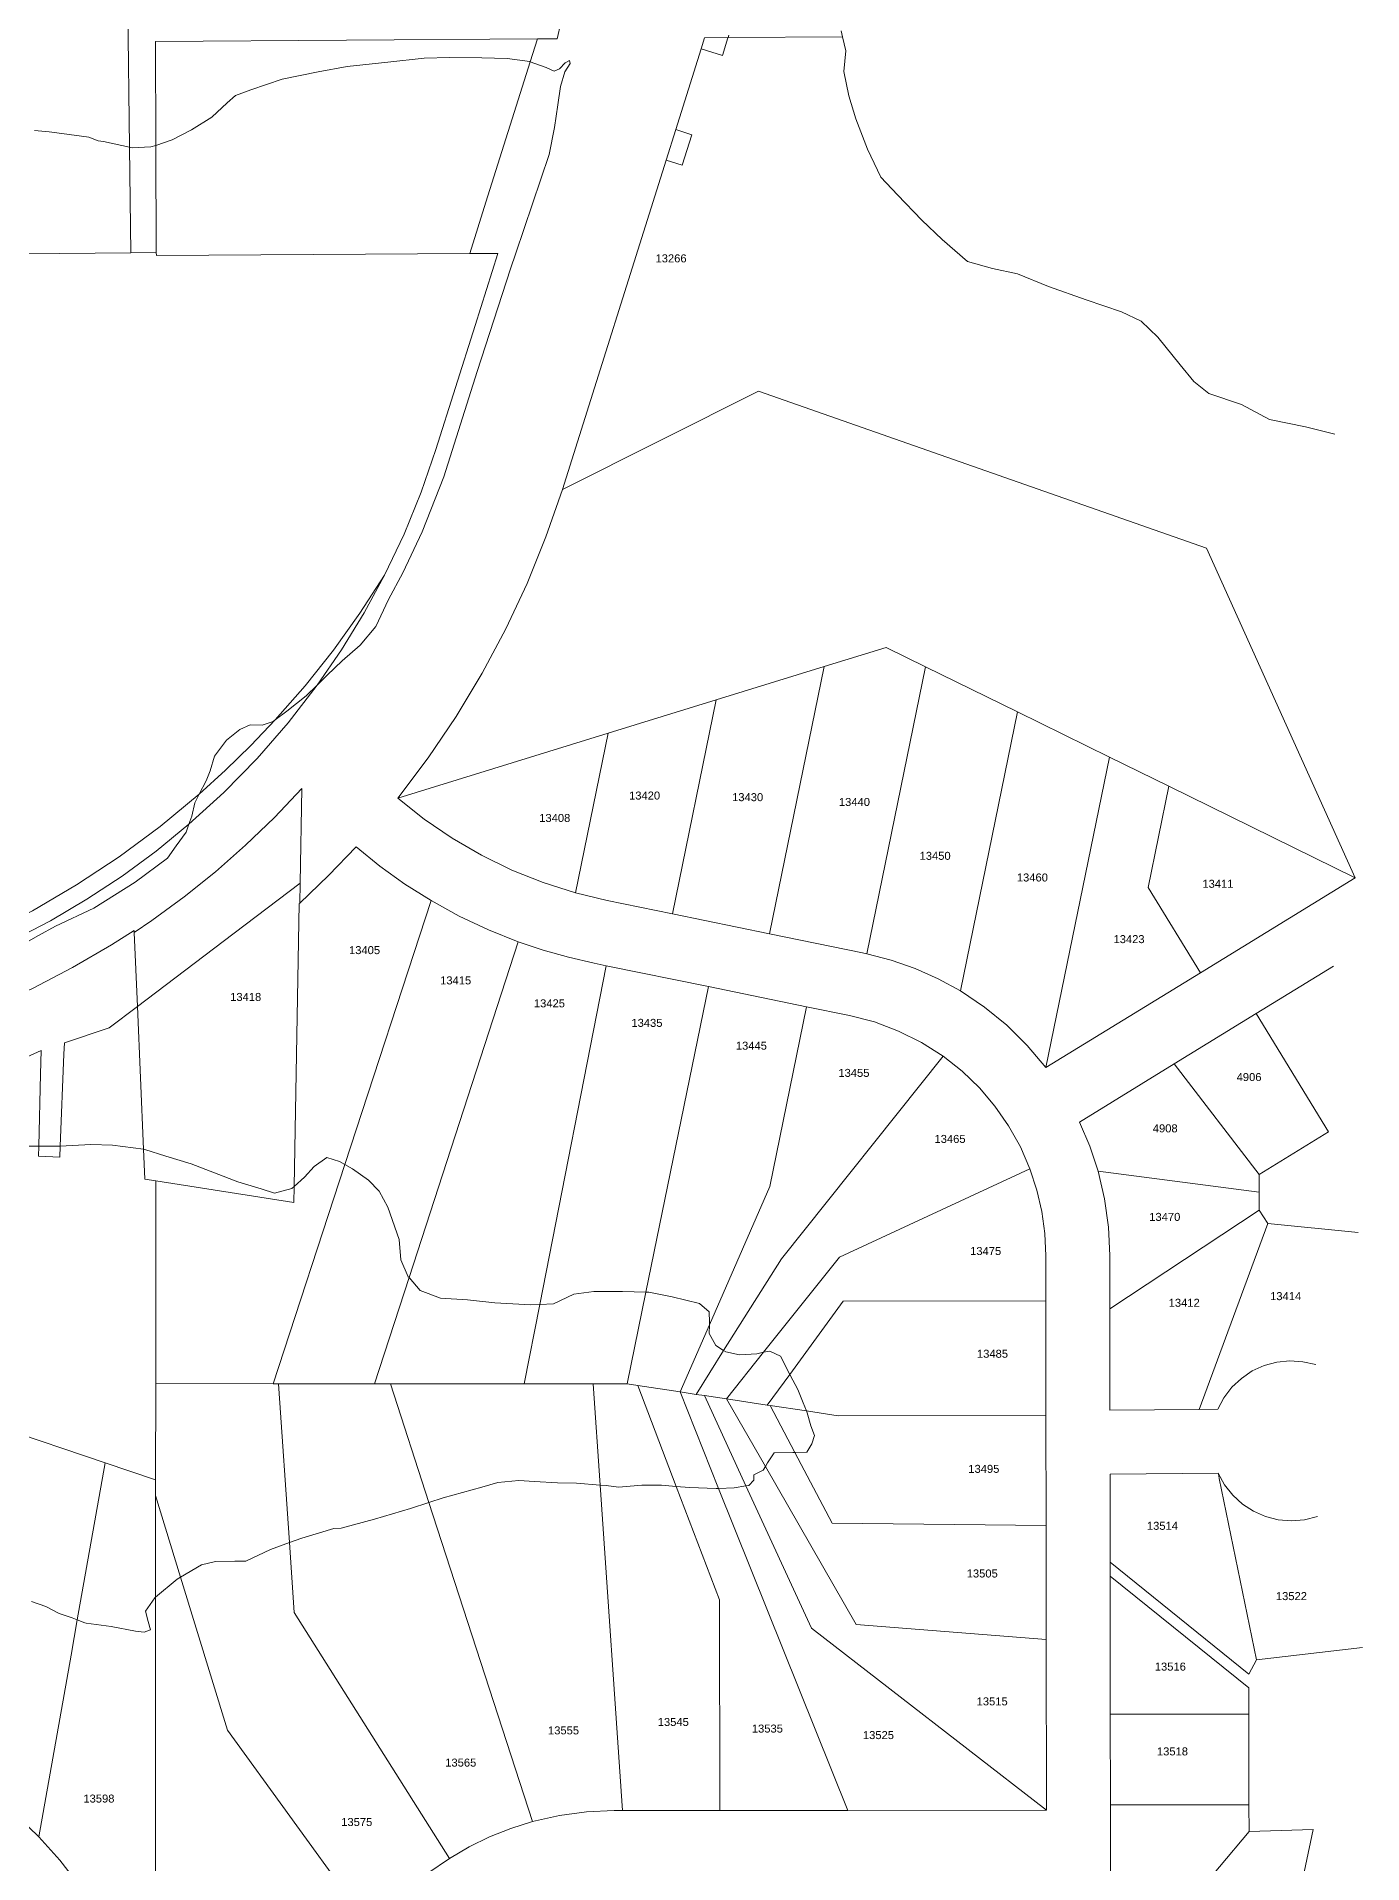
# Model space of a CAD drawing. Header units: feet. Extents: x 865220 to 2843873, y -2240498 to 972474.
# Drawn here: x 2839746 to 2840988, y 968061 to 969773 of the extents above; entities that cross this region are included whole.
import ezdxf
from ezdxf.enums import TextEntityAlignment as Align

# ---------------------------------------------------------------- set-up
doc = ezdxf.new("R2010")
doc.units = ezdxf.units.FT
doc.header["$LTSCALE"] = 0.015
doc.header["$MEASUREMENT"] = 0
doc.layers.add('Dakota County Addresses', color=7, linetype='Continuous', lineweight=5)
doc.layers.add('Dakota County Parcels', color=7, linetype='Continuous', lineweight=5)
doc.styles.add('Dimensions 100', font='arial.ttf')

# ---------------------------------------------------------------- blocks, each defined once
blk = doc.blocks.new('ACMAP_ANN_TEMPLATE_Dakota County Addresses')
at = {"layer": 'Dakota County Addresses', "style": 'Dimensions 100'}
blk.add_attdef('DakotaCountyAddress', text='', height=50, dxfattribs=at).set_placement((0, 0), align=Align.CENTER)

msp = doc.modelspace()

# ---------------------------------------------------------------- linework, layer by layer
at = {"layer": 'Dakota County Parcels', "lineweight": 5}
for p, q in [((2840233.7, 969771.2), (2840240.4, 969801.2)), ((2840501, 969773), (2840499.6, 969778.7)), ((2839857.2, 969768.8), (2840215, 969771.1)), ((2840215, 969771.1), (2840233.7, 969771.2)), ((2840344.7, 969686.1), (2840368.5, 969761.8)), ((2840368.5, 969761.8), (2840371.8, 969772.2)), ((2840388.4, 969755.5), (2840368.5, 969761.8)), ((2840371.8, 969772.2), (2840393.7, 969772.3)), ((2840388.4, 969755.5), (2840393.6, 969772.2)), ((2840393.6, 969772.2), (2840393.7, 969772.3)), ((2840393.7, 969772.3), (2840501, 969773)), ((2840504.1, 969760), (2840501, 969773)), ((2840502.3, 969740.4), (2840504.1, 969760)), ((2840009.5, 969740.2), (2840036.6, 969745.2)), ((2840036.6, 969745.2), (2840074.9, 969749.4)), ((2840074.9, 969749.4), (2840108.9, 969753)), ((2840108.9, 969753), (2840132.8, 969753.6)), ((2840132.8, 969753.6), (2840163, 969753.4)), ((2840163, 969753.4), (2840186.7, 969752.8)), ((2840186.7, 969752.8), (2840207.9, 969749.8)), ((2840223.1, 969744.2), (2840230.8, 969740.9)), ((2840230.8, 969740.9), (2840235.7, 969743.2)), ((2840235.7, 969743.2), (2840241.1, 969748.6)), ((2840245.6, 969748.2), (2840240.6, 969740.3)), ((2840241.1, 969748.6), (2840245, 969751)), ((2840245, 969751), (2840245.6, 969748.2)), ((2839946.3, 969723.3), (2839975.8, 969733.3)), ((2839975.8, 969733.3), (2840009.5, 969740.2)), ((2840236.6, 969726.4), (2840234.2, 969709.3)), ((2840240.6, 969740.3), (2840236.6, 969726.4)), ((2840507, 969717.7), (2840502.3, 969740.4)), ((2839910, 969697.6), (2839924.3, 969711.1)), ((2839924.3, 969711.1), (2839932, 969717.9)), ((2839932, 969717.9), (2839946.3, 969723.3)), ((2840234.2, 969709.3), (2840231.1, 969688)), ((2840513.5, 969696.3), (2840507, 969717.7)), ((2839890.8, 969685.8), (2839910, 969697.6)), ((2840524.3, 969667.8), (2840513.5, 969696.3)), ((2839743.7, 969685.2), (2839757.3, 969684.1)), ((2839757.3, 969684.1), (2839769.4, 969682.5)), ((2839769.4, 969682.5), (2839794.6, 969678.9)), ((2839794.6, 969678.9), (2839803.2, 969675.7)), ((2839803.2, 969675.7), (2839808.4, 969674.8)), ((2839872.8, 969676.4), (2839890.8, 969685.8)), ((2840231.1, 969688), (2840226.1, 969662.7)), ((2840335.7, 969657.5), (2840344.7, 969686.1)), ((2840359.7, 969681.3), (2840344.7, 969686.1)), ((2840350.7, 969652.7), (2840359.7, 969681.3)), ((2839835.3, 969669), (2839852.7, 969669.8)), ((2840238.4, 969348.8), (2840335.7, 969657.5)), ((2840350.7, 969652.7), (2840335.7, 969657.5)), ((2840536.9, 969641.5), (2840524.3, 969667.8)), ((2840552.6, 969624.8), (2840536.9, 969641.5)), ((2840575.3, 969601.3), (2840552.6, 969624.8)), ((2840166.8, 969618), (2840151.6, 969569.8)), ((2840594.3, 969583.2), (2840575.3, 969601.3)), ((2840618.2, 969562.4), (2840594.3, 969583.2)), ((2839734, 969569.7), (2839834, 969570.6)), ((2839834, 969570.6), (2839857.6, 969570.8)), ((2839857.9, 969568.1), (2839857.6, 969570.8)), ((2839857.9, 969568.1), (2840151.6, 969569.8)), ((2840151.6, 969569.8), (2840177.9, 969570)), ((2840177.9, 969570), (2840156.6, 969502.4)), ((2840189.7, 969555.4), (2840158.5, 969459.2)), ((2840641.7, 969555.9), (2840618.2, 969562.4)), ((2840664.9, 969550.8), (2840641.7, 969555.9)), ((2840694, 969539), (2840664.9, 969550.8)), ((2840729.5, 969526.4), (2840694, 969539)), ((2840762.6, 969515.1), (2840729.5, 969526.4)), ((2840781.1, 969506.6), (2840762.6, 969515.1)), ((2840796.7, 969491.5), (2840781.1, 969506.6)), ((2840156.6, 969502.4), (2840119.9, 969386.2)), ((2840817.6, 969465.5), (2840796.7, 969491.5)), ((2840158.5, 969459.2), (2840127.2, 969360.4)), ((2840830.4, 969449.9), (2840817.6, 969465.5)), ((2840238.4, 969348.8), (2840422.4, 969440.9)), ((2840422.4, 969440.9), (2840842.3, 969293.7)), ((2840844.3, 969438.7), (2840830.4, 969449.9)), ((2840875, 969428.3), (2840844.3, 969438.7)), ((2840901.1, 969414.4), (2840875, 969428.3)), ((2840935.1, 969407.5), (2840901.1, 969414.4)), ((2840962.4, 969400.5), (2840935.1, 969407.5)), ((2840127.2, 969360.4), (2840106.9, 969309)), ((2840106.9, 969309), (2840088.8, 969270.6)), ((2840842.3, 969293.7), (2840981.4, 968984.7)), ((2840088.8, 969270.6), (2840075.5, 969245.7)), ((2840075.5, 969245.7), (2840063.6, 969220.1)), ((2840063.6, 969220.1), (2840048.9, 969202.6)), ((2840048.9, 969202.6), (2840031.9, 969188.1)), ((2840483.9, 969182.8), (2840541.9, 969200.7)), ((2840541.9, 969200.7), (2840578.7, 969182.5)), ((2840031.9, 969188.1), (2840018.1, 969174.6)), ((2840382.6, 969151.5), (2840483.9, 969182.8)), ((2840432.6, 968932.2), (2840483.9, 969182.8)), ((2840523.7, 968913.5), (2840578.7, 969182.5)), ((2840578.7, 969182.5), (2840665, 969140.2)), ((2839998.3, 969155.2), (2839980.1, 969141)), ((2840281.3, 969120.3), (2840382.6, 969151.5)), ((2840341.5, 968950.8), (2840382.6, 969151.5)), ((2839945.8, 969128), (2839936.1, 969123.8)), ((2839957, 969127.8), (2839945.8, 969128)), ((2839967.3, 969131.1), (2839957, 969127.8)), ((2840611.5, 968878.6), (2840665, 969140.2)), ((2840665, 969140.2), (2840751.2, 969097.8)), ((2839923.6, 969113.7), (2839912.2, 969098.8)), ((2839936.1, 969123.8), (2839923.6, 969113.7)), ((2840084.1, 969059.4), (2840281.3, 969120.3)), ((2840250.6, 968970.5), (2840281.3, 969120.3)), ((2839912.2, 969098.8), (2839908.2, 969084.9)), ((2840691.7, 968806.8), (2840751.2, 969097.8)), ((2840751.2, 969097.8), (2840806.9, 969070.4)), ((2839908.2, 969084.9), (2839904.5, 969075.4)), ((2839992.7, 968979.5), (2839994.3, 969068.5)), ((2840787.5, 968975.7), (2840806.9, 969070.4)), ((2840806.9, 969070.4), (2840981.4, 968984.7)), ((2839893.9, 969055), (2839891, 969042.5)), ((2839885.9, 969027.5), (2839876.3, 969014.7)), ((2839876.3, 969014.7), (2839868.4, 969003.1)), ((2839868.4, 969003.1), (2839838, 968980.7)), ((2839838, 968980.7), (2839799.2, 968956.1)), ((2839992.7, 968979.5), (2839920.6, 968924.9)), ((2839992.4, 968961), (2839992.7, 968979.5)), ((2840787.5, 968975.7), (2840836.6, 968895.7)), ((2840836.6, 968895.7), (2840981.4, 968984.7)), ((2839799.2, 968956.1), (2839763.3, 968939.4)), ((2839991.8, 968960.4), (2839992.4, 968961)), ((2840250.6, 968970.5), (2840280.3, 968963.4)), ((2840280.3, 968963.4), (2840341.5, 968950.8)), ((2840341.5, 968950.8), (2840432.6, 968932.2)), ((2839815.9, 968921.7), (2839837.1, 968935.3)), ((2839837.2, 968933.5), (2839837.1, 968935.3)), ((2839840.2, 968864.1), (2839837.2, 968933.5)), ((2839920.6, 968924.9), (2839840.2, 968864.1)), ((2840432.6, 968932.2), (2840519.7, 968914.4)), ((2840268.3, 968904.5), (2840279.4, 968902.2)), ((2840523.7, 968913.5), (2840519.7, 968914.4)), ((2840279.4, 968902.2), (2840375.4, 968882.6)), ((2840691.7, 968806.8), (2840836.6, 968895.7)), ((2840888.7, 968857.3), (2840961.1, 968901.7)), ((2840375.4, 968882.6), (2840467.3, 968863.8)), ((2839840.2, 968864.1), (2839813.6, 968844)), ((2840432.8, 968695.1), (2840467.3, 968863.8)), ((2840467.3, 968863.8), (2840507.7, 968855.5)), ((2840812, 968810.2), (2840888.7, 968857.3)), ((2840888.7, 968857.3), (2840956.7, 968746.5)), ((2839813.6, 968844), (2839771.7, 968830)), ((2839749.8, 968822.8), (2839749.2, 968800.4)), ((2839771.7, 968830), (2839771.2, 968819.4)), ((2840443.7, 968627.4), (2840595.4, 968817.3)), ((2840723.1, 968755.6), (2840812, 968810.2)), ((2840812, 968810.2), (2840891.5, 968706.5)), ((2839751, 968732.9), (2839765.8, 968733)), ((2839796.3, 968734.5), (2839816.8, 968734.1)), ((2840891.5, 968706.5), (2840956.7, 968746.5)), ((2839767.4, 968722.8), (2839747.4, 968723.6)), ((2839846.9, 968730), (2839866.6, 968723.8)), ((2839866.6, 968723.8), (2839890.4, 968716.6)), ((2839890.4, 968716.6), (2839934.3, 968699.6)), ((2840005.7, 968714), (2840017.6, 968722.3)), ((2840017.6, 968722.3), (2840029.6, 968718.6)), ((2839847.1, 968702.1), (2839857.3, 968700.5)), ((2839986.8, 968680.2), (2839857.3, 968700.5)), ((2839857.3, 968700.5), (2839857.3, 968510.5)), ((2839934.3, 968699.6), (2839956, 968693.1)), ((2839996.8, 968703.9), (2840005.7, 968714)), ((2840041.6, 968711.8), (2840056.6, 968701.3)), ((2840056.6, 968701.3), (2840066.7, 968690.8)), ((2840498.3, 968628.9), (2840676.7, 968711.7)), ((2840740.5, 968709.7), (2840891.5, 968689.8)), ((2840891.5, 968689.8), (2840891.5, 968706.5)), ((2839956, 968693.1), (2839968.6, 968689.1)), ((2839968.6, 968689.1), (2839984.9, 968693.3)), ((2840066.7, 968690.8), (2840074.9, 968676)), ((2840891.5, 968673.2), (2840891.5, 968689.8)), ((2840074.9, 968676), (2840085.6, 968645.7)), ((2840751.6, 968580.5), (2840891.5, 968673.2)), ((2840891.5, 968673.2), (2840899.7, 968660.6)), ((2840835.4, 968486.3), (2840899.7, 968660.6)), ((2840899.7, 968660.6), (2840984.3, 968652)), ((2840085.6, 968645.7), (2840087, 968626.5)), ((2840691.6, 968588), (2840691.6, 968630.4)), ((2840751.6, 968580.5), (2840751.6, 968630.5)), ((2840087, 968626.5), (2840094, 968610.7)), ((2840105, 968597.7), (2840124.1, 968590.5)), ((2840249.3, 968594.2), (2840267.8, 968596.9)), ((2840267.8, 968596.9), (2840294.8, 968596.9)), ((2840319.6, 968596.1), (2840341.3, 968591.8)), ((2840124.1, 968590.5), (2840149.6, 968588.9)), ((2840149.6, 968588.9), (2840175, 968586.3)), ((2840175, 968586.3), (2840208.8, 968584.3)), ((2840230.2, 968585.4), (2840249.3, 968594.2)), ((2840341.3, 968591.8), (2840367.1, 968585.5)), ((2840367.1, 968585.5), (2840376, 968577.8)), ((2840501.7, 968587.8), (2840691.6, 968588)), ((2840691.7, 968480.5), (2840691.6, 968588)), ((2840751.7, 968485.7), (2840751.6, 968580.5)), ((2840376, 968577.8), (2840376.3, 968568.1)), ((2840375.9, 968557.3), (2840382.4, 968546.1)), ((2840391.8, 968540.1), (2840404.5, 968537.4)), ((2840404.5, 968537.4), (2840420.7, 968538.5)), ((2840432.8, 968540.9), (2840442.8, 968536.1)), ((2839857.3, 968510.5), (2839857.2, 968420.2)), ((2839967.4, 968510.4), (2839857.3, 968510.5)), ((2839967.4, 968510.4), (2839972.3, 968510.4)), ((2839972.3, 968510.4), (2840062.3, 968510.4)), ((2840062.3, 968510.4), (2840077.3, 968510.3)), ((2840077.3, 968510.3), (2840202.6, 968510.3)), ((2840202.6, 968510.3), (2840267.2, 968510.2)), ((2840267.2, 968510.2), (2840299.2, 968510.2)), ((2840299.2, 968510.2), (2840309.1, 968508.7)), ((2840451.8, 968518.4), (2840459, 968505)), ((2840309.1, 968508.7), (2840348.7, 968502.7)), ((2840348.7, 968502.7), (2840363.8, 968500.4)), ((2840363.8, 968500.4), (2840371.5, 968499.3)), ((2840371.5, 968499.3), (2840392.2, 968496.1)), ((2840392.2, 968496.1), (2840430.5, 968490.3)), ((2840459, 968505), (2840464, 968492.4)), ((2840430.5, 968490.3), (2840433.1, 968489.9)), ((2840467.9, 968483), (2840471.4, 968471)), ((2840496.8, 968480.3), (2840691.7, 968480.5)), ((2840691.8, 968377.5), (2840691.7, 968480.5)), ((2840751.7, 968485.7), (2840835.4, 968486.3)), ((2840835.4, 968486.3), (2840852.8, 968486.4)), ((2839809.8, 968436.2), (2839710, 968470)), ((2840474.8, 968461.8), (2840471.4, 968471)), ((2840474.8, 968461.8), (2840472.3, 968454)), ((2840436.8, 968445.5), (2840430.8, 968436.3)), ((2840454.5, 968445.9), (2840436.8, 968445.5)), ((2840472.3, 968454), (2840467.5, 968446.3)), ((2839857.2, 968420.2), (2839809.8, 968436.2)), ((2840418, 968424.8), (2840417.9, 968419.9)), ((2840426.7, 968429.4), (2840418, 968424.8)), ((2840751.8, 968425.7), (2840853.2, 968426.4)), ((2840751.9, 968343.1), (2840751.8, 968425.7)), ((2840853.2, 968426.4), (2840853.7, 968423.9)), ((2840853.7, 968423.9), (2840854.2, 968421.4)), ((2839857.2, 968420.2), (2839857.2, 968405.7)), ((2840163, 968413.3), (2840126.6, 968403.5)), ((2840177.9, 968417.9), (2840163, 968413.3)), ((2840197.7, 968419.6), (2840177.9, 968417.9)), ((2840212.3, 968418.6), (2840197.7, 968419.6)), ((2840234, 968417.4), (2840212.3, 968418.6)), ((2840251.7, 968417), (2840234, 968417.4)), ((2840291, 968413.3), (2840279.6, 968415)), ((2840312.8, 968415.1), (2840291, 968413.3)), ((2840331.3, 968415.1), (2840312.8, 968415.1)), ((2840382.6, 968412.1), (2840357.5, 968413.2)), ((2840417.9, 968419.9), (2840413.2, 968414.9)), ((2840854.2, 968421.4), (2840889.1, 968251.4)), ((2840096.2, 968393.4), (2840062.4, 968383.3)), ((2840024.3, 968374.7), (2839994.1, 968365.6)), ((2840031.2, 968375), (2840024.3, 968374.7)), ((2840062.4, 968383.3), (2840031.2, 968375)), ((2840491.2, 968379.7), (2840691.8, 968377.5)), ((2840691.9, 968270.5), (2840691.8, 968377.5)), ((2839913.3, 968343.6), (2839900.1, 968340.6)), ((2839931.5, 968343.9), (2839913.3, 968343.6)), ((2839941.7, 968344), (2839931.5, 968343.9)), ((2839964.9, 968354.9), (2839941.7, 968344)), ((2840751.9, 968343.1), (2840881.9, 968238.2)), ((2840751.9, 968330), (2840751.9, 968343.1)), ((2840751.9, 968330), (2840881.9, 968225.1)), ((2840752, 968200.5), (2840751.9, 968330)), ((2839754.3, 968301.5), (2839740.8, 968306.2)), ((2839856.3, 968309.5), (2839847.8, 968297.1)), ((2840385.7, 968307.9), (2840385.9, 968110.2)), ((2839766.7, 968295), (2839754.3, 968301.5)), ((2839779, 968291), (2839766.7, 968295)), ((2839847.8, 968297.1), (2839850.1, 968287.3)), ((2839850.1, 968287.3), (2839852.3, 968279.7)), ((2839987.1, 968295.9), (2840132.5, 968065.4)), ((2839792, 968285.9), (2839790.8, 968286.3)), ((2839815.5, 968282.9), (2839792, 968285.9)), ((2839838.3, 968278.3), (2839815.5, 968282.9)), ((2839846.4, 968277.5), (2839838.3, 968278.3)), ((2839852.3, 968279.7), (2839846.4, 968277.5)), ((2840471.9, 968281.3), (2840692.1, 968110.5)), ((2840513.8, 968284.6), (2840691.9, 968270.5)), ((2840692.1, 968110.5), (2840691.9, 968270.5)), ((2839777.9, 968256), (2839747.7, 968085.5)), ((2840889.1, 968251.4), (2840988.4, 968263)), ((2840881.9, 968238.2), (2840889.1, 968251.4)), ((2840882, 968200.7), (2840881.9, 968225.1)), ((2839924.5, 968185.6), (2840059.5, 967999.7)), ((2840752, 968200.5), (2840882, 968200.7)), ((2840752.1, 968115.6), (2840752, 968200.5)), ((2840882, 968115.7), (2840882, 968200.7)), ((2840752.1, 968115.6), (2840882, 968115.7)), ((2840752.1, 968050.6), (2840752.1, 968115.6)), ((2840882.1, 968090.7), (2840882, 968115.7)), ((2840286.9, 968110.1), (2840294.9, 968110.1)), ((2840294.9, 968110.1), (2840385.9, 968110.2)), ((2840385.9, 968110.2), (2840505.9, 968110.3)), ((2840505.9, 968110.3), (2840692.1, 968110.5)), ((2840785.4, 967975.1), (2840882.1, 968090.7)), ((2840882.1, 968090.7), (2840942.1, 968092.4)), ((2840914.1, 967958.9), (2840942.1, 968092.4))]:
    msp.add_line(p, q, dxfattribs=at)
for points in [[(2839831, 969798.5), (2839832.7, 969669.6), (2839834, 969570.6)], [(2839857.6, 969570.8), (2839857.4, 969671.3), (2839857.2, 969768.8)], [(2840215, 969771.1), (2840208.3, 969749.7), (2840166.8, 969618)], [(2840393.6, 969772.2), (2840393.7, 969772.3), (2840394.4, 969774.6)], [(2840207.9, 969749.8), (2840208.3, 969749.7), (2840223.1, 969744.2)], [(2839808.4, 969674.8), (2839832.7, 969669.6), (2839835.3, 969669)], [(2839852.7, 969669.8), (2839857.4, 969671.3), (2839872.8, 969676.4)], [(2840226.1, 969662.7), (2840194.7, 969570.1), (2840189.7, 969555.4)], [(2840071.8, 969268.4), (2840090, 969306.8), (2840106.1, 969346.1), (2840119.9, 969386.2)], [(2840084.1, 969059.4), (2840112.5, 969097), (2840138.9, 969136), (2840163.2, 969176.4), (2840185.4, 969217.9), (2840205.3, 969260.6), (2840223, 969304.3), (2840238.4, 969348.8)], [(2839594.5, 968888.9), (2839625.4, 968899.9), (2839656, 968912.1), (2839699.5, 968931.7), (2839741.9, 968953.7), (2839783.1, 968977.9), (2839822.9, 969004.2), (2839861.3, 969032.7), (2839898.1, 969063.1), (2839922.7, 969085.4), (2839946.4, 969108.6), (2839969.3, 969132.7), (2839997.3, 969164.7), (2840023.8, 969198.1), (2840048.6, 969232.7), (2840071.8, 969268.4)], [(2839609.1, 968881.3), (2839648, 968894.2), (2839686.1, 968909.2), (2839723.5, 968926.2), (2839758.6, 968944.4), (2839792.8, 968964.5), (2839825.8, 968986.3), (2839857.8, 969009.7), (2839888.4, 969034.8), (2839921.2, 969064.7), (2839952.2, 969096.5), (2839981.4, 969130), (2840008.5, 969165.2), (2840031.4, 969198.5), (2840052.5, 969232.9), (2840071.8, 969268.4)], [(2840018.1, 969174.6), (2840008.5, 969165.2), (2839998.3, 969155.2)], [(2839980.1, 969141), (2839969.3, 969132.7), (2839967.3, 969131.1)], [(2839904.5, 969075.4), (2839898.1, 969063.1), (2839893.9, 969055)], [(2839994.3, 969068.5), (2839968.5, 969041.2), (2839941.5, 969015.1), (2839913.3, 968990.3), (2839884, 968966.8), (2839853.7, 968944.7), (2839837.2, 968933.5)], [(2840084.1, 969059.4), (2840108.9, 969039.7), (2840135.1, 969021.8), (2840162.5, 969005.8), (2840191, 968991.9), (2840220.4, 968980.1), (2840250.6, 968970.5)], [(2839891, 969042.5), (2839888.4, 969034.8), (2839885.9, 969027.5)], [(2839992.4, 968961), (2840019.2, 968986.8), (2840045, 969013.7)], [(2840045, 969013.7), (2840067.4, 968995.6), (2840090.9, 968978.8), (2840115.4, 968963.4)], [(2839967.4, 968510.4), (2840034.5, 968715.8), (2840115.4, 968963.4)], [(2839986.8, 968680.2), (2839987.1, 968695.2), (2839991.8, 968960.4)], [(2840115.4, 968963.4), (2840141.8, 968948.8), (2840169.1, 968935.9), (2840197.1, 968924.7)], [(2839763.3, 968939.4), (2839747.4, 968930.4), (2839729.4, 968920.2)], [(2839623.7, 968834.8), (2839663.9, 968848.2), (2839703.2, 968863.6), (2839741.8, 968881), (2839779.4, 968900.4), (2839815.9, 968921.7)], [(2840062.3, 968510.4), (2840094.7, 968609.9), (2840197.1, 968924.7)], [(2840197.1, 968924.7), (2840220.5, 968916.8), (2840244.2, 968910.1), (2840268.3, 968904.5)], [(2840611.5, 968878.6), (2840590.7, 968890), (2840569, 968899.6), (2840546.7, 968907.5), (2840523.7, 968913.5)], [(2840202.6, 968510.3), (2840217.2, 968584.7), (2840279.4, 968902.2)], [(2840299.2, 968510.2), (2840316.8, 968596.2), (2840375.4, 968882.6)], [(2840691.7, 968806.8), (2840674.2, 968827.5), (2840654.9, 968846.4), (2840634, 968863.5), (2840611.5, 968878.6)], [(2839840.2, 968864.1), (2839845.9, 968730.1), (2839847.1, 968702.1)], [(2840595.4, 968817.3), (2840575.1, 968830.3), (2840553.6, 968841), (2840531, 968849.5), (2840507.7, 968855.5)], [(2839608, 968767.2), (2839656.2, 968783.3), (2839703.5, 968801.9), (2839749.8, 968822.8)], [(2839767.4, 968722.8), (2839767.8, 968733.1), (2839771.2, 968819.4)], [(2840676.7, 968711.7), (2840667.7, 968732.3), (2840656.7, 968752), (2840643.9, 968770.5), (2840629.3, 968787.7), (2840613.1, 968803.3), (2840595.4, 968817.3)], [(2839749.2, 968800.4), (2839747.6, 968732.9), (2839747.4, 968723.6)], [(2840740.5, 968709.7), (2840732.8, 968733), (2840723.1, 968755.6)], [(2839729.5, 968733), (2839747.6, 968732.9), (2839751, 968732.9)], [(2839765.8, 968733), (2839767.8, 968733.1), (2839796.3, 968734.5)], [(2839816.8, 968734.1), (2839845.9, 968730.1), (2839846.9, 968730)], [(2840029.6, 968718.6), (2840034.5, 968715.8), (2840041.6, 968711.8)], [(2839984.9, 968693.3), (2839987.1, 968695.2), (2839996.8, 968703.9)], [(2840691.6, 968630.4), (2840690.6, 968651.2), (2840687.8, 968671.7), (2840683.2, 968691.9), (2840676.7, 968711.7)], [(2840751.6, 968630.5), (2840750.3, 968657.2), (2840746.6, 968683.7), (2840740.5, 968709.7)], [(2840348.7, 968502.7), (2840376.2, 968565.6), (2840432.8, 968695.1)], [(2840363.8, 968500.4), (2840389.6, 968541.5), (2840443.7, 968627.4)], [(2840392.2, 968496.1), (2840427.1, 968539.8), (2840498.3, 968628.9)], [(2840094, 968610.7), (2840094.7, 968609.9), (2840105, 968597.7)], [(2840294.8, 968596.9), (2840316.8, 968596.2), (2840319.6, 968596.1)], [(2840208.8, 968584.3), (2840217.2, 968584.7), (2840230.2, 968585.4)], [(2840430.5, 968490.3), (2840451.5, 968519), (2840501.7, 968587.8)], [(2840376.3, 968568.1), (2840376.2, 968565.6), (2840375.9, 968557.3)], [(2840382.4, 968546.1), (2840389.6, 968541.5), (2840391.8, 968540.1)], [(2840420.7, 968538.5), (2840427.1, 968539.8), (2840432.8, 968540.9)], [(2840442.8, 968536.1), (2840451.5, 968519), (2840451.8, 968518.4)], [(2840944.6, 968528.3), (2840932.6, 968531), (2840920.4, 968531.8), (2840908.2, 968530.6), (2840896.3, 968527.4), (2840885.1, 968522.3), (2840874.9, 968515.4), (2840866, 968507), (2840858.5, 968497.2), (2840852.8, 968486.4)], [(2839972.3, 968510.4), (2839982.6, 968361.4), (2839987.1, 968295.9)], [(2840077.3, 968510.3), (2840113.3, 968399.1), (2840210.4, 968099.8)], [(2840267.2, 968510.2), (2840273.8, 968415.4), (2840294.9, 968110.1)], [(2840309.1, 968508.7), (2840345.2, 968414.1), (2840385.7, 968307.9)], [(2840348.7, 968502.7), (2840384.9, 968412.2), (2840505.9, 968110.3)], [(2840371.5, 968499.3), (2840410.5, 968414.5), (2840471.9, 968281.3)], [(2840392.2, 968496.1), (2840428.7, 968432.7), (2840513.8, 968284.6)], [(2840464, 968492.4), (2840467.2, 968484.8), (2840467.9, 968483)], [(2840433.1, 968489.9), (2840467.2, 968484.8), (2840496.8, 968480.3)], [(2840433.1, 968489.9), (2840456.2, 968446), (2840491.2, 968379.7)], [(2840467.5, 968446.3), (2840456.2, 968446), (2840454.5, 968445.9)], [(2839777.9, 968256), (2839783.7, 968289.1), (2839809.8, 968436.2)], [(2840430.8, 968436.3), (2840428.7, 968432.7), (2840426.7, 968429.4)], [(2840853.2, 968426.4), (2840859.1, 968415.6), (2840866.8, 968405.8), (2840875.9, 968397.5), (2840886.2, 968390.8), (2840897.6, 968385.9), (2840909.5, 968382.9), (2840921.8, 968381.9), (2840934.1, 968382.9), (2840946.1, 968385.9)], [(2840279.6, 968415), (2840273.8, 968415.4), (2840251.7, 968417)], [(2840357.5, 968413.2), (2840345.2, 968414.1), (2840331.3, 968415.1)], [(2840399.4, 968412.8), (2840384.9, 968412.2), (2840382.6, 968412.1)], [(2840413.2, 968414.9), (2840410.5, 968414.5), (2840399.4, 968412.8)], [(2839857.2, 968405.7), (2839857.2, 968310.2), (2839857.2, 968228.7), (2839857.2, 968009.7)], [(2839924.5, 968185.6), (2839880.6, 968329.1), (2839857.2, 968405.7)], [(2840126.6, 968403.5), (2840113.3, 968399.1), (2840096.2, 968393.4)], [(2839994.1, 968365.6), (2839982.6, 968361.4), (2839964.9, 968354.9)], [(2839900.1, 968340.6), (2839880.6, 968329.1), (2839877.2, 968327.1)], [(2839877.2, 968327.1), (2839857.2, 968310.2), (2839856.3, 968309.5)], [(2839779, 968291), (2839783.7, 968289.1), (2839790.8, 968286.3)], [(2839642.1, 968162), (2839665.2, 968149.6), (2839687.4, 968135.7), (2839708.6, 968120.4), (2839728.8, 968103.6), (2839747.7, 968085.5)], [(2840210.4, 968099.8), (2840190, 968093.3), (2840170.2, 968085.5), (2840151, 968076.1), (2840132.5, 968065.4)], [(2840286.9, 968110.1), (2840261.1, 968108.9), (2840235.6, 968105.5), (2840210.4, 968099.8)], [(2839747.7, 968085.5), (2839767.4, 968063.7), (2839785.4, 968040.4), (2839801.5, 968015.9), (2839815.8, 967990.2), (2839828, 967963.5), (2839838.2, 967936), (2839846.2, 967907.7), (2839852.1, 967878.9), (2839855.8, 967849.8)], [(2840132.5, 968065.4), (2840112.2, 968051.4), (2840093.2, 968035.7), (2840075.6, 968018.4), (2840059.5, 967999.7)]]:
    msp.add_lwpolyline(points, dxfattribs=at)

# ---------------------------------------------------------------- block references
at = {"layer": 'Dakota County Addresses', "lineweight": 5, "xscale": 0.15, "yscale": 0.15, "zscale": 0.15}
for p, values in [((2840340.3, 969561.6), {'DakotaCountyAddress': '13266'}), ((2840315.5, 969058), {'DakotaCountyAddress': '13420'}), ((2840412.1, 969056.5), {'DakotaCountyAddress': '13430'}), ((2840512.2, 969052), {'DakotaCountyAddress': '13440'}), ((2840231.3, 969037), {'DakotaCountyAddress': '13408'}), ((2840587.8, 969001.5), {'DakotaCountyAddress': '13450'}), ((2840679, 968981.2), {'DakotaCountyAddress': '13460'}), ((2840852.9, 968975.3), {'DakotaCountyAddress': '13411'}), ((2840053, 968913.1), {'DakotaCountyAddress': '13405'}), ((2840769.6, 968923.4), {'DakotaCountyAddress': '13423'}), ((2840138.4, 968884.7), {'DakotaCountyAddress': '13415'}), ((2839941.6, 968869.2), {'DakotaCountyAddress': '13418'}), ((2840226.3, 968863.2), {'DakotaCountyAddress': '13425'}), ((2840317.7, 968844.9), {'DakotaCountyAddress': '13435'}), ((2840415.6, 968823.5), {'DakotaCountyAddress': '13445'}), ((2840511.7, 968798), {'DakotaCountyAddress': '13455'}), ((2840882.1, 968794.1), {'DakotaCountyAddress': '4906'}), ((2840803.5, 968746), {'DakotaCountyAddress': '4908'}), ((2840601.8, 968736.1), {'DakotaCountyAddress': '13465'}), ((2840803.1, 968663), {'DakotaCountyAddress': '13470'}), ((2840635.2, 968631), {'DakotaCountyAddress': '13475'}), ((2840916.4, 968588.7), {'DakotaCountyAddress': '13414'}), ((2840821.3, 968582.5), {'DakotaCountyAddress': '13412'}), ((2840641.6, 968534.7), {'DakotaCountyAddress': '13485'}), ((2840633.5, 968426.8), {'DakotaCountyAddress': '13495'}), ((2840800.9, 968373.4), {'DakotaCountyAddress': '13514'}), ((2840632, 968328.7), {'DakotaCountyAddress': '13505'}), ((2840921.8, 968307.5), {'DakotaCountyAddress': '13522'}), ((2840808.3, 968241.4), {'DakotaCountyAddress': '13516'}), ((2840641.3, 968208.8), {'DakotaCountyAddress': '13515'}), ((2840239.5, 968181.6), {'DakotaCountyAddress': '13555'}), ((2840342.4, 968189.5), {'DakotaCountyAddress': '13545'}), ((2840430.6, 968183.3), {'DakotaCountyAddress': '13535'}), ((2840534.7, 968177.2), {'DakotaCountyAddress': '13525'}), ((2840810.3, 968161.9), {'DakotaCountyAddress': '13518'}), ((2840143.2, 968151.4), {'DakotaCountyAddress': '13565'}), ((2839804, 968117.7), {'DakotaCountyAddress': '13598'}), ((2840045.7, 968095.7), {'DakotaCountyAddress': '13575'})]:
    msp.add_blockref('ACMAP_ANN_TEMPLATE_Dakota County Addresses', p, dxfattribs=at).add_auto_attribs(values)

doc.saveas('drawing.dxf')
